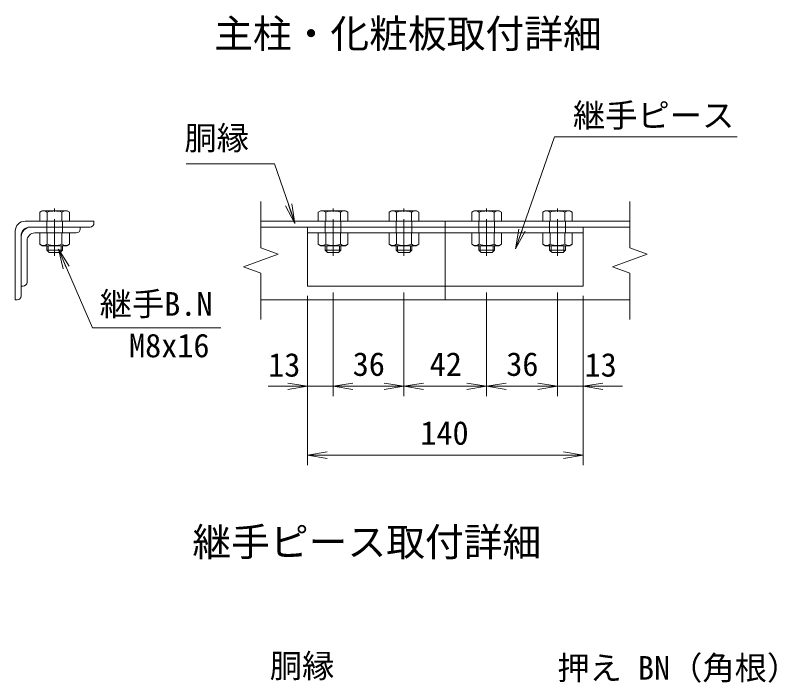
# Model space of a CAD drawing. Units: millimetres, scale not verified, with parts at other scales. Extents: x -4200 to 4200, y -2970 to 2970.
# Drawn here: x 832 to 2380, y 129 to 1486 of the extents above; entities that cross this region are included whole.
import ezdxf
from ezdxf.enums import TextEntityAlignment as Align

# ---------------------------------------------------------------- set-up
doc = ezdxf.new("R2010")
doc.units = ezdxf.units.MM
doc.header["$LTSCALE"] = 15
doc.linetypes.add('CHAIN1', pattern=[8, 5, -1, 1, -1])
doc.linetypes.add('LONG_DASHED2', pattern=[13, 12, -1])
doc.layers.add('0-1_D-TTL-TXT', color=7, linetype='Continuous')
for name, color, linetype, lineweight in [('0-2_D-STR-DIM', 7, 'Continuous', 9), ('0-3_0', 7, 'Continuous', 9), ('0-4_D-STR3', 3, 'Continuous', 9), ('0-5_D-BMK', 2, 'CHAIN1', 9), ('0-6_D-STR-TXT', 7, 'Continuous', 9), ('0-7_D-STR1', 1, 'Continuous', 9)]:
    doc.layers.add(name, color=color, linetype=linetype, lineweight=lineweight)
doc.styles.add('ＭＳ ゴシック', font='')
doc.styles.get('ＭＳ ゴシック').set_extended_font_data('MS Gothic')

# ---------------------------------------------------------------- blocks, each defined once
blk = doc.blocks.new('_Open')
at = {"layer": '0-3_0'}
blk.add_line((-15, 2.5), (0, 0), dxfattribs=at)
blk.add_lwpolyline([(-15, -2.5), (0, 0), (-15, 0)], dxfattribs=at)

msp = doc.modelspace()

# ---------------------------------------------------------------- linework, layer by layer
at = {"layer": '0-2_D-STR-DIM'}
for p, q in [((1331.26, 1107.06), (1331.26, 1012.71)), ((2081.26, 1107.06), (2081.26, 1012.71)), ((1366.5, 999.89), (1331.26, 1012.71)), ((1296.03, 974.23), (1366.5, 999.89)), ((1331.26, 961.41), (1296.03, 974.23)), ((1331.26, 961.41), (1331.26, 867.06)), ((2081.26, 961.41), (2081.26, 867.06)), ((1426.26, 915.06), (1426.26, 711.35)), ((1426.26, 915.06), (1426.26, 571.35)), ((1478.26, 922.06), (1478.26, 711.35)), ((1478.26, 922.06), (1478.26, 711.35)), ((1622.26, 922.06), (1622.26, 711.35)), ((1622.26, 922.06), (1622.26, 711.35)), ((1790.26, 922.06), (1790.26, 711.35)), ((1790.26, 922.06), (1790.26, 711.35)), ((1934.26, 922.06), (1934.26, 711.35)), ((1934.26, 922.06), (1934.26, 711.35)), ((1986.26, 915.06), (1986.26, 711.35)), ((1986.26, 915.06), (1986.26, 571.35)), ((1386.26, 731.35), (1346.26, 731.35)), ((1426.26, 731.35), (1478.26, 731.35)), ((1518.26, 731.35), (1558.26, 731.35)), ((1518.26, 731.35), (1582.26, 731.35)), ((1662.26, 731.35), (1750.26, 731.35)), ((1830.26, 731.35), (1894.26, 731.35)), ((1894.26, 731.35), (1854.26, 731.35)), ((1934.26, 731.35), (1986.26, 731.35)), ((2026.26, 731.35), (2066.26, 731.35)), ((1466.26, 591.35), (1946.26, 591.35))]:
    msp.add_line(p, q, dxfattribs=at)
msp.add_lwpolyline([(2081.26, 961.41), (2046.03, 974.23), (2116.5, 999.89), (2081.26, 1012.71)], dxfattribs=at)
at = {"layer": '0-4_D-STR3'}
for p, q in [((887.29, 1088.26), (882.47, 1085.48)), ((882.47, 1067.06), (882.47, 1085.48)), ((937.69, 1088.26), (887.29, 1088.26)), ((897.48, 1067.06), (897.48, 1085.48)), ((927.5, 1067.06), (927.5, 1085.48)), ((937.69, 1088.26), (942.51, 1085.48)), ((942.51, 1067.06), (942.51, 1085.48)), ((1453.06, 1088.26), (1448.24, 1085.48)), ((1448.24, 1067.06), (1448.24, 1085.48)), ((1503.46, 1088.26), (1453.06, 1088.26)), ((1463.25, 1067.06), (1463.25, 1085.48)), ((1493.28, 1067.06), (1493.28, 1085.48)), ((1503.46, 1088.26), (1508.29, 1085.48)), ((1508.29, 1067.06), (1508.29, 1085.48)), ((1597.06, 1088.26), (1592.24, 1085.48)), ((1592.24, 1067.06), (1592.24, 1085.48)), ((1647.46, 1088.26), (1597.06, 1088.26)), ((1607.25, 1067.06), (1607.25, 1085.48)), ((1637.28, 1067.06), (1637.28, 1085.48)), ((1647.46, 1088.26), (1652.29, 1085.48)), ((1652.29, 1067.06), (1652.29, 1085.48)), ((1765.06, 1088.26), (1760.24, 1085.48)), ((1760.24, 1067.06), (1760.24, 1085.48)), ((1815.46, 1088.26), (1765.06, 1088.26)), ((1775.25, 1067.06), (1775.25, 1085.48)), ((1805.28, 1067.06), (1805.28, 1085.48)), ((1815.46, 1088.26), (1820.29, 1085.48)), ((1820.29, 1067.06), (1820.29, 1085.48)), ((1909.06, 1088.26), (1904.24, 1085.48)), ((1904.24, 1067.06), (1904.24, 1085.48)), ((1959.46, 1088.26), (1909.06, 1088.26)), ((1919.25, 1067.06), (1919.25, 1085.48)), ((1949.28, 1067.06), (1949.28, 1085.48)), ((1959.46, 1088.26), (1964.29, 1085.48)), ((1964.29, 1067.06), (1964.29, 1085.48)), ((864.49, 1055.06), (964.49, 1055.06)), ((942.51, 1067.06), (882.47, 1067.06)), ((896.49, 1067.06), (896.49, 1043.06)), ((928.49, 1067.06), (928.49, 1043.06)), ((964.49, 1051.06), (964.49, 1055.06)), ((1426.26, 1055.06), (1426.26, 935.06)), ((1426.26, 1055.06), (1986.26, 1055.06)), ((1508.29, 1067.06), (1448.24, 1067.06)), ((1462.26, 1067.06), (1462.26, 1043.06)), ((1494.26, 1067.06), (1494.26, 1043.06)), ((1652.29, 1067.06), (1592.24, 1067.06)), ((1606.26, 1067.06), (1606.26, 1043.06)), ((1638.26, 1067.06), (1638.26, 1043.06)), ((1820.29, 1067.06), (1760.24, 1067.06)), ((1774.26, 1067.06), (1774.26, 1043.06)), ((1806.26, 1067.06), (1806.26, 1043.06)), ((1964.29, 1067.06), (1904.24, 1067.06)), ((1918.26, 1067.06), (1918.26, 1043.06)), ((1950.26, 1067.06), (1950.26, 1043.06)), ((1986.26, 1055.06), (1986.26, 935.06)), ((872.49, 1043.06), (956.49, 1043.06)), ((882.47, 1043.06), (882.47, 1019.96)), ((882.47, 1043.06), (942.51, 1043.06)), ((897.48, 1043.06), (897.48, 1019.96)), ((927.5, 1043.06), (927.5, 1019.96)), ((942.51, 1043.06), (942.51, 1019.96)), ((1426.26, 1043.06), (1986.26, 1043.06)), ((1448.24, 1043.06), (1448.24, 1019.96)), ((1448.24, 1043.06), (1508.29, 1043.06)), ((1463.25, 1043.06), (1463.25, 1019.96)), ((1493.28, 1043.06), (1493.28, 1019.96)), ((1508.29, 1043.06), (1508.29, 1019.96)), ((1592.24, 1043.06), (1592.24, 1019.96)), ((1592.24, 1043.06), (1652.29, 1043.06)), ((1607.25, 1043.06), (1607.25, 1019.96)), ((1637.28, 1043.06), (1637.28, 1019.96)), ((1652.29, 1043.06), (1652.29, 1019.96)), ((1760.24, 1043.06), (1760.24, 1019.96)), ((1760.24, 1043.06), (1820.29, 1043.06)), ((1775.25, 1043.06), (1775.25, 1019.96)), ((1805.28, 1043.06), (1805.28, 1019.96)), ((1820.29, 1043.06), (1820.29, 1019.96)), ((1904.24, 1043.06), (1904.24, 1019.96)), ((1904.24, 1043.06), (1964.29, 1043.06)), ((1919.25, 1043.06), (1919.25, 1019.96)), ((1949.28, 1043.06), (1949.28, 1019.96)), ((1964.29, 1043.06), (1964.29, 1019.96)), ((844.49, 935.06), (844.49, 1035.06)), ((856.49, 943.06), (856.49, 1027.06)), ((882.47, 1019.96), (887.49, 1017.06)), ((887.49, 1017.06), (937.49, 1017.06)), ((896.49, 1017.06), (896.49, 1007.86)), ((896.49, 1007.86), (901.29, 1003.06)), ((928.49, 1007.86), (896.49, 1007.86)), ((899.49, 1017.06), (899.49, 1004.86)), ((928.49, 1007.86), (923.69, 1003.06)), ((925.49, 1017.06), (925.49, 1004.86)), ((928.49, 1017.06), (928.49, 1007.86)), ((942.51, 1019.96), (937.49, 1017.06)), ((1448.24, 1019.96), (1453.26, 1017.06)), ((1453.26, 1017.06), (1503.26, 1017.06)), ((1462.26, 1017.06), (1462.26, 1007.86)), ((1462.26, 1007.86), (1467.06, 1003.06)), ((1494.26, 1007.86), (1462.26, 1007.86)), ((1465.26, 1017.06), (1465.26, 1004.86)), ((1494.26, 1007.86), (1489.46, 1003.06)), ((1491.26, 1017.06), (1491.26, 1004.86)), ((1494.26, 1017.06), (1494.26, 1007.86)), ((1508.29, 1019.96), (1503.26, 1017.06)), ((1592.24, 1019.96), (1597.26, 1017.06)), ((1597.26, 1017.06), (1647.26, 1017.06)), ((1606.26, 1017.06), (1606.26, 1007.86)), ((1606.26, 1007.86), (1611.06, 1003.06)), ((1638.26, 1007.86), (1606.26, 1007.86)), ((1609.26, 1017.06), (1609.26, 1004.86)), ((1638.26, 1007.86), (1633.46, 1003.06)), ((1635.26, 1017.06), (1635.26, 1004.86)), ((1638.26, 1017.06), (1638.26, 1007.86)), ((1652.29, 1019.96), (1647.26, 1017.06)), ((1760.24, 1019.96), (1765.26, 1017.06)), ((1765.26, 1017.06), (1815.26, 1017.06)), ((1774.26, 1017.06), (1774.26, 1007.86)), ((1774.26, 1007.86), (1779.06, 1003.06)), ((1806.26, 1007.86), (1774.26, 1007.86)), ((1777.26, 1017.06), (1777.26, 1004.86)), ((1806.26, 1007.86), (1801.46, 1003.06)), ((1803.26, 1017.06), (1803.26, 1004.86)), ((1806.26, 1017.06), (1806.26, 1007.86)), ((1820.29, 1019.96), (1815.26, 1017.06)), ((1904.24, 1019.96), (1909.26, 1017.06)), ((1909.26, 1017.06), (1959.26, 1017.06)), ((1918.26, 1017.06), (1918.26, 1007.86)), ((1918.26, 1007.86), (1923.06, 1003.06)), ((1950.26, 1007.86), (1918.26, 1007.86)), ((1921.26, 1017.06), (1921.26, 1004.86)), ((1950.26, 1007.86), (1945.46, 1003.06)), ((1947.26, 1017.06), (1947.26, 1004.86)), ((1950.26, 1017.06), (1950.26, 1007.86)), ((1964.29, 1019.96), (1959.26, 1017.06)), ((923.69, 1003.06), (901.29, 1003.06)), ((1489.46, 1003.06), (1467.06, 1003.06)), ((1633.46, 1003.06), (1611.06, 1003.06)), ((1801.46, 1003.06), (1779.06, 1003.06)), ((1945.46, 1003.06), (1923.06, 1003.06)), ((844.49, 935.06), (848.49, 935.06)), ((1426.26, 935.06), (1986.26, 935.06))]:
    msp.add_line(p, q, dxfattribs=at)
for centre, radius, start, end in [((889.97, 1074.51), 13.29, 55.61585, 124.38415), ((912.49, 1038.12), 49.68, 72.4121, 107.5879), ((935.01, 1074.51), 13.29, 55.61585, 124.38415), ((1455.75, 1074.51), 13.29, 55.61585, 124.38415), ((1478.26, 1038.12), 49.68, 72.4121, 107.5879), ((1500.78, 1074.51), 13.29, 55.61585, 124.38415), ((1599.75, 1074.51), 13.29, 55.61585, 124.38415), ((1622.26, 1038.12), 49.68, 72.4121, 107.5879), ((1644.78, 1074.51), 13.29, 55.61585, 124.38415), ((1767.75, 1074.51), 13.29, 55.61585, 124.38415), ((1790.26, 1038.12), 49.68, 72.4121, 107.5879), ((1812.78, 1074.51), 13.29, 55.61585, 124.38415), ((1911.75, 1074.51), 13.29, 55.61585, 124.38415), ((1934.26, 1038.12), 49.68, 72.4121, 107.5879), ((1956.78, 1074.51), 13.29, 55.61585, 124.38415), ((864.49, 1035.06), 20, 90, 180), ((872.49, 1027.06), 16, 90, 180), ((956.49, 1051.06), 8, 270, 0), ((889.97, 1030.93), 13.29, 235.61585, 304.38416), ((912.49, 1067.32), 49.68, 252.4121, 287.5879), ((935.01, 1030.93), 13.29, 235.61586, 304.38414), ((1455.75, 1030.93), 13.29, 235.61585, 304.38416), ((1478.26, 1067.32), 49.68, 252.4121, 287.5879), ((1500.78, 1030.93), 13.29, 235.61586, 304.38414), ((1599.75, 1030.93), 13.29, 235.61585, 304.38416), ((1622.26, 1067.32), 49.68, 252.4121, 287.5879), ((1644.78, 1030.93), 13.29, 235.61586, 304.38414), ((1767.75, 1030.93), 13.29, 235.61585, 304.38416), ((1790.26, 1067.32), 49.68, 252.4121, 287.5879), ((1812.78, 1030.93), 13.29, 235.61586, 304.38414), ((1911.75, 1030.93), 13.29, 235.61585, 304.38416), ((1934.26, 1067.32), 49.68, 252.4121, 287.5879), ((1956.78, 1030.93), 13.29, 235.61586, 304.38414), ((848.49, 943.06), 8, 270, 0)]:
    msp.add_arc(centre, radius, start, end, dxfattribs=at)
at = {"layer": '0-5_D-BMK'}
for p, q in [((912.49, 996.26), (912.49, 1093.06)), ((1478.26, 996.26), (1478.26, 1093.06)), ((1622.26, 996.26), (1622.26, 1093.06)), ((1790.26, 996.26), (1790.26, 1093.06)), ((1934.26, 996.26), (1934.26, 1093.06))]:
    msp.add_line(p, q, dxfattribs=at)
at = {"layer": '0-6_D-STR-TXT'}
for points in [[(2299.03, 1238.36), (1927.8, 1238.36), (1849.8, 1012.69)], [(1179.76, 1183.63), (1359.36, 1183.63), (1400.24, 1064.18)], [(1250.36, 850.02), (989.37, 850.02), (921.17, 1007.96)]]:
    msp.add_lwpolyline(points, dxfattribs=at)
at = {"layer": '0-7_D-STR1'}
for p, q in [((992.49, 1067.06), (852.49, 1067.06)), ((984.49, 1055.06), (862.49, 1055.06)), ((992.49, 1063.06), (992.49, 1067.06)), ((1331.26, 1067.06), (2081.26, 1067.06)), ((1331.26, 1055.06), (2081.26, 1055.06)), ((1706.26, 1067.06), (1706.26, 1055.06)), ((832.49, 1047.06), (832.49, 907.06)), ((844.49, 1037.06), (844.49, 915.06)), ((1706.26, 935.06), (1706.26, 907.06)), ((836.49, 907.06), (832.49, 907.06)), ((1331.26, 907.06), (2081.26, 907.06))]:
    msp.add_line(p, q, dxfattribs=at)
at = {"layer": '0-7_D-STR1', "color": 4, "linetype": 'LONG_DASHED2'}
msp.add_line((1706.26, 1055.06), (1706.26, 935.06), dxfattribs=at)
at = {"layer": '0-7_D-STR1'}
for centre, radius, start, end in [((852.49, 1047.06), 20, 90, 180), ((862.49, 1037.06), 18, 90, 180), ((984.49, 1063.06), 8, 270, 0), ((836.49, 915.06), 8, 270, 0)]:
    msp.add_arc(centre, radius, start, end, dxfattribs=at)

# ---------------------------------------------------------------- block references
at = {"layer": '0-2_D-STR-DIM', "xscale": 2.666667, "yscale": 2.666667}
for p in [(1426.26, 731.35), (1622.26, 731.35), (1790.26, 731.35), (1934.26, 731.35), (1934.26, 731.35), (1986.26, 591.35)]:
    msp.add_blockref('_Open', p, dxfattribs=at)
at = {"layer": '0-2_D-STR-DIM', "xscale": 2.666667, "yscale": 2.666667, "rotation": 180}
for p in [(1478.26, 731.35), (1478.26, 731.35), (1622.26, 731.35), (1790.26, 731.35), (1986.26, 731.35), (1426.26, 591.35)]:
    msp.add_blockref('_Open', p, dxfattribs=at)
at = {"layer": '0-6_D-STR-TXT', "xscale": 2.666667, "yscale": 2.666667}
for p, rotation in [((1400.88, 1062.29), 288.89188), ((1849.14, 1010.8), 250.93299), ((920.38, 1009.8), 113.3565)]:
    msp.add_blockref('_Open', p, dxfattribs=dict(at, rotation=rotation))

# ---------------------------------------------------------------- texts
at = {"layer": '0-1_D-TTL-TXT', "style": 'ＭＳ ゴシック'}
for s, p in [('主柱・化粧板取付詳細', (1236.64, 1402.03)), ('継手ピース取付詳細', (1192.46, 368.74))]:
    msp.add_text(s, height=57.73, dxfattribs=at).set_placement(p, align=Align.BOTTOM_LEFT)
at = {"layer": '0-2_D-STR-DIM', "style": 'ＭＳ ゴシック'}
for s, p in [('13', (1346.35, 736.54)), ('36', (1518.16, 738.1)), ('42', (1674.54, 738.1)), ('36', (1830.16, 738.1)), ('13', (1989.27, 736.54)), ('140', (1655.61, 598.1))]:
    msp.add_text(s, height=48.06, dxfattribs=at).set_placement(p, align=Align.BOTTOM_LEFT)
at = {"layer": '0-6_D-STR-TXT', "style": 'ＭＳ ゴシック'}
for s, p in [('継手ピース', (1965.58, 1243.58)), ('胴縁', (1176.2, 1197.61)), ('継手B.N', (1004.09, 860.35)), ('M8x16', (1063.72, 775.87)), ('胴縁', (1349.66, 124.7)), ('押え BN（角根）', (1933.88, 120.57))]:
    msp.add_text(s, height=48.06, dxfattribs=at).set_placement(p, align=Align.BOTTOM_LEFT)

doc.saveas('drawing.dxf')
